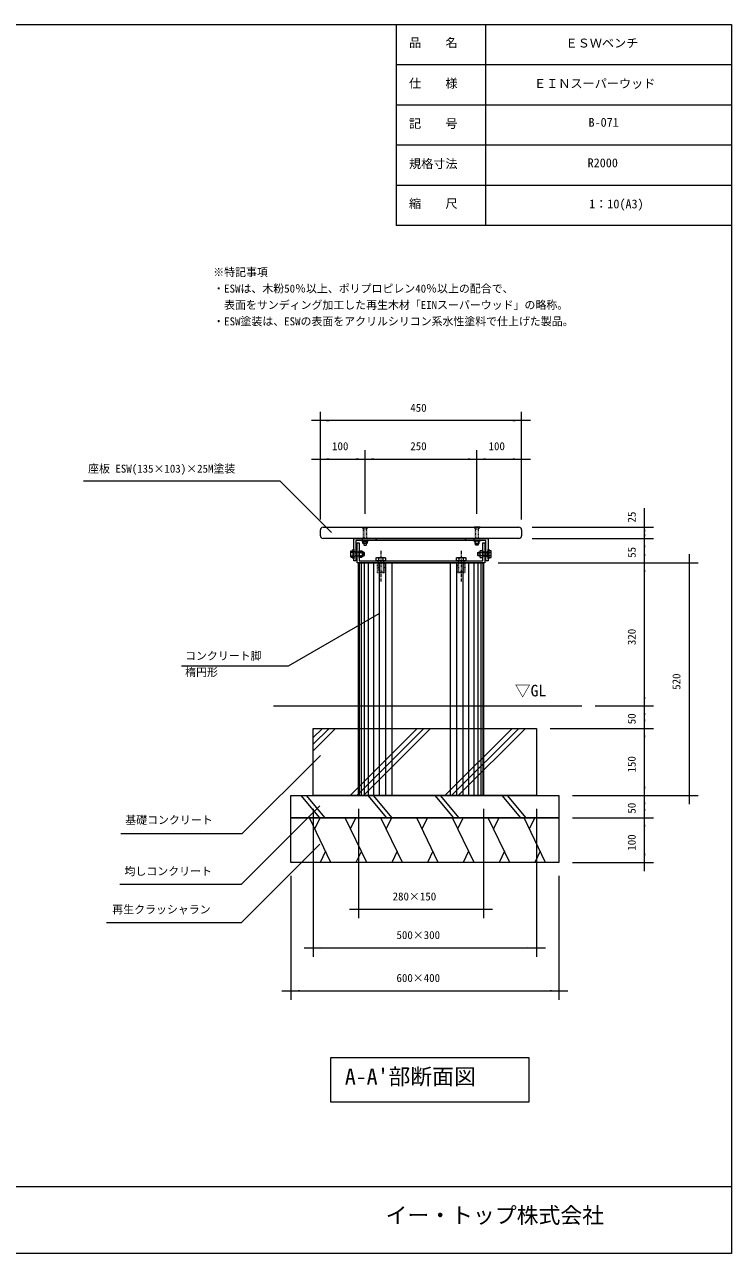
# Model space of a CAD drawing. Units: millimetres, scale not verified. Extents: x -1950 to 1950, y -1375 to 1375.
# Drawn here: x 369 to 1950, y -1375 to 1375 of the extents above; entities that cross this region are included whole.
import ezdxf
from ezdxf.enums import TextEntityAlignment as Align

# ---------------------------------------------------------------- set-up
doc = ezdxf.new("R2010")
doc.units = ezdxf.units.MM
doc.header["$LTSCALE"] = 10
doc.linetypes.add('USER5', pattern=[0.208282, 0.069427, -0.138855])
doc.linetypes.add('USER6', pattern=[1.041641, 0.625, -0.208282, 0.069427, -0.138931])
doc.layers.add('0-1_IMPORTED', color=30, linetype='Continuous', lineweight=18)
doc.styles.add('ＭＳ ゴシック', font='')
doc.styles.get('ＭＳ ゴシック').set_extended_font_data('MS Gothic')

msp = doc.modelspace()

# ---------------------------------------------------------------- linework, layer by layer
at = {"layer": '0-1_IMPORTED'}
for p, q in [((1200, 1375), (1200, 925)), ((1400, 1375), (1400, 925)), ((1950, 1285), (1200, 1285)), ((1950, 1195), (1200, 1195)), ((1950, 1105), (1200, 1105)), ((1950, 1015), (1200, 1015)), ((1950, 925), (1200, 925)), ((1036.62, 250.08), (1474.62, 250.08)), ((1030.62, 231.08), (1030.62, 244.08)), ((1474.62, 225.08), (1036.62, 225.08)), ((1480.62, 244.08), (1480.62, 231.08)), ((1104.02, 193.83), (1099.21, 193.83)), ((1106.52, 186.08), (1106.52, 194.08)), ((1123.33, 193.83), (1117.7, 193.83)), ((1129.02, 193), (1123.92, 193)), ((1127.93, 186.08), (1127.93, 194.08)), ((1127.93, 186.08), (1127.93, 194.08)), ((1128.12, 218.45), (1128.12, 214.3)), ((1133.12, 214.3), (1133.12, 218.45)), ((1378.42, 214.3), (1378.42, 218.45)), ((1382.52, 193), (1387.62, 193)), ((1383.42, 218.45), (1383.42, 214.3)), ((1383.6, 186.08), (1383.6, 194.08)), ((1383.6, 186.08), (1383.6, 194.08)), ((1388.2, 193.83), (1393.83, 193.83)), ((1405.02, 186.08), (1405.02, 194.08)), ((1407.52, 193.83), (1412.32, 193.83)), ((1099.21, 186.32), (1104.02, 186.32)), ((1117.27, 170.08), (1117.27, -349.92)), ((1117.7, 186.32), (1123.33, 186.32)), ((1121.77, 170.08), (1121.77, -349.92)), ((1129.02, 187.16), (1123.92, 187.16)), ((1128.77, 170.08), (1128.77, -349.92)), ((1137.77, 170.08), (1137.77, -349.92)), ((1149.27, 170.08), (1149.27, -349.92)), ((1160.42, 181.37), (1160.42, 174.58)), ((1162.27, 170.08), (1162.27, -349.92)), ((1170.81, 174.58), (1170.81, 181.37)), ((1176.27, 170.08), (1176.27, -349.92)), ((1190.77, 170.08), (1190.77, -349.92)), ((1320.77, 170.08), (1320.77, -349.92)), ((1335.27, 170.08), (1335.27, -349.92)), ((1340.42, 181.37), (1340.42, 174.58)), ((1349.27, 170.08), (1349.27, -349.92)), ((1350.81, 174.58), (1350.81, 181.37)), ((1362.27, 170.08), (1362.27, -349.92)), ((1373.77, 170.08), (1373.77, -349.92)), ((1382.52, 187.16), (1387.62, 187.16)), ((1382.77, 170.08), (1382.77, -349.92)), ((1393.83, 186.32), (1388.2, 186.32)), ((1389.77, 170.08), (1389.77, -349.92)), ((1394.27, 170.08), (1394.27, -349.92)), ((1412.32, 186.32), (1407.52, 186.32)), ((925.77, -149.92), (1615.34, -149.92)), ((1014.39, -235.52), (1049.98, -199.92)), ((1014.39, -220.67), (1035.13, -199.92)), ((1014.39, -250.37), (1064.83, -199.92)), ((1097.27, -349.92), (1247.27, -199.92)), ((1112.11, -349.92), (1262.11, -199.92)), ((1126.96, -349.92), (1276.96, -199.92)), ((1309.4, -349.92), (1459.4, -199.92)), ((1324.25, -349.92), (1474.25, -199.92)), ((1339.1, -349.92), (1489.1, -199.92)), ((986.89, -349.92), (1028.65, -399.92)), ((998.7, -349.92), (1040.46, -399.92)), ((1136.89, -349.92), (1178.65, -399.92)), ((1148.7, -349.92), (1190.46, -399.92)), ((1286.89, -349.92), (1328.65, -399.92)), ((1298.7, -349.92), (1340.46, -399.92)), ((1436.89, -349.92), (1478.65, -399.92)), ((1448.7, -349.92), (1490.46, -399.92)), ((1054.39, -499.92), (1006.14, -399.92)), ((1018.2, -424.92), (1030.27, -399.92)), ((1134.39, -499.92), (1086.14, -399.92)), ((1098.2, -424.92), (1110.27, -399.92)), ((1214.39, -499.92), (1166.14, -399.92)), ((1178.2, -424.92), (1190.27, -399.92)), ((1294.39, -499.92), (1246.14, -399.92)), ((1258.2, -424.92), (1270.27, -399.92)), ((1374.39, -499.92), (1326.14, -399.92)), ((1338.2, -424.92), (1350.27, -399.92)), ((1454.39, -499.92), (1406.14, -399.92)), ((1418.2, -424.92), (1430.27, -399.92)), ((1534.39, -499.92), (1486.14, -399.92)), ((1498.2, -424.92), (1510.27, -399.92)), ((1042.33, -474.92), (1030.27, -499.92)), ((1122.33, -474.92), (1110.27, -499.92)), ((1202.33, -474.92), (1190.27, -499.92)), ((1282.33, -474.92), (1270.27, -499.92)), ((1362.33, -474.92), (1350.27, -499.92)), ((1442.33, -474.92), (1430.27, -499.92)), ((1522.33, -474.92), (1510.27, -499.92)), ((-1950, -1225), (1950, -1225))]:
    msp.add_line(p, q, dxfattribs=at)
at = {"layer": '0-1_IMPORTED', "color": 1}
for p, q in [((1030.62, 267.58), (1030.62, 508.68)), ((1480.62, 267.58), (1480.62, 508.68)), ((1030.62, 488.68), (1010.62, 488.68)), ((1480.62, 488.68), (1030.62, 488.68)), ((1500.62, 488.68), (1480.62, 488.68)), ((1030.62, 267.58), (1030.62, 422.68)), ((1130.62, 280.08), (1130.62, 422.68)), ((1130.62, 280.08), (1130.62, 422.68)), ((1380.62, 280.08), (1380.62, 422.68)), ((1380.62, 280.08), (1380.62, 422.68)), ((1480.62, 267.58), (1480.62, 422.68)), ((1010.62, 402.68), (1030.62, 402.68)), ((1030.62, 402.68), (1130.62, 402.68)), ((1110.62, 402.68), (1130.62, 402.68)), ((1130.62, 402.68), (1150.62, 402.68)), ((1130.62, 402.68), (1380.62, 402.68)), ((1360.62, 402.68), (1380.62, 402.68)), ((1380.62, 402.68), (1400.62, 402.68)), ((1380.62, 402.68), (1480.62, 402.68)), ((1480.62, 402.68), (1500.62, 402.68)), ((1755.77, 250.08), (1755.77, 292.43)), ((1504.62, 250.08), (1775.77, 250.08)), ((1755.77, 250.08), (1755.77, 270.08)), ((1755.77, 225.08), (1755.77, 250.08)), ((1504.62, 225.08), (1775.77, 225.08)), ((1504.62, 225.08), (1775.77, 225.08)), ((1755.77, 225.08), (1755.77, 245.08)), ((1755.77, 170.08), (1755.77, 225.08)), ((1755.77, 205.08), (1755.77, 225.08)), ((1428.62, 170.08), (1775.77, 170.08)), ((1428.62, 170.08), (1775.77, 170.08)), ((1428.62, 170.08), (1875.77, 170.08)), ((1755.77, 170.08), (1755.77, 190.08)), ((1755.77, -149.92), (1755.77, 170.08)), ((1755.77, 150.08), (1755.77, 170.08)), ((1855.77, 190.08), (1855.77, 170.08)), ((1855.77, 170.08), (1855.77, -349.92)), ((1755.77, -149.92), (1755.77, -129.92)), ((1645.34, -149.92), (1775.77, -149.92)), ((1645.34, -149.92), (1775.77, -149.92)), ((1755.77, -199.92), (1755.77, -149.92)), ((1755.77, -169.92), (1755.77, -149.92)), ((1755.77, -199.92), (1755.77, -179.92)), ((1544.39, -199.92), (1775.77, -199.92)), ((1544.39, -199.92), (1775.77, -199.92)), ((1755.77, -349.92), (1755.77, -199.92)), ((1755.77, -219.92), (1755.77, -199.92)), ((1755.77, -349.92), (1755.77, -329.92)), ((1594.39, -349.92), (1775.77, -349.92)), ((1594.39, -349.92), (1775.77, -349.92)), ((1594.39, -349.92), (1875.77, -349.92)), ((1755.77, -399.92), (1755.77, -349.92)), ((1755.77, -369.92), (1755.77, -349.92)), ((1855.77, -349.92), (1855.77, -369.92)), ((1014.39, -379.92), (1014.39, -711.32)), ((1115.77, -379.92), (1115.77, -624.92)), ((1395.77, -379.92), (1395.77, -624.92)), ((1514.39, -379.92), (1514.39, -711.32)), ((1755.77, -399.92), (1755.77, -379.92)), ((1594.39, -399.92), (1775.77, -399.92)), ((1594.39, -399.92), (1775.77, -399.92)), ((1755.77, -499.92), (1755.77, -399.92)), ((1755.77, -419.92), (1755.77, -399.92)), ((1594.39, -499.92), (1775.77, -499.92)), ((1755.77, -519.92), (1755.77, -499.92)), ((964.39, -529.92), (964.39, -807.32)), ((1564.39, -529.92), (1564.39, -807.32)), ((1095.77, -604.92), (1115.77, -604.92)), ((1115.77, -604.92), (1395.77, -604.92)), ((1395.77, -604.92), (1415.77, -604.92)), ((994.39, -691.32), (1014.39, -691.32)), ((1014.39, -691.32), (1514.39, -691.32)), ((1514.39, -691.32), (1534.39, -691.32)), ((944.39, -787.32), (964.39, -787.32)), ((964.39, -787.32), (1564.39, -787.32)), ((1564.39, -787.32), (1584.39, -787.32))]:
    msp.add_line(p, q, dxfattribs=at)
at = {"layer": '0-1_IMPORTED', "color": 1, "linetype": 'USER5'}
for p, q in [((1106.52, 193), (1129.02, 193)), ((1405.02, 193), (1382.52, 193)), ((1106.52, 187.16), (1129.02, 187.16)), ((1405.02, 187.16), (1382.52, 187.16))]:
    msp.add_line(p, q, dxfattribs=at)
at = {"layer": '0-1_IMPORTED', "color": 1, "linetype": 'USER6'}
for p, q in [((1165.62, 197.16), (1165.62, 127.08)), ((1345.62, 197.16), (1345.62, 127.08))]:
    msp.add_line(p, q, dxfattribs=at)
at = {"layer": '0-1_IMPORTED'}
for points in [[(-1950, 1375), (1950, 1375), (1950, -1375), (-1950, -1375)], [(1155.62, 220.58), (1110.12, 220.58), (1110.12, 175.08), (1105.62, 175.08), (1105.62, 220.58), (1105.62, 225.08), (1110.12, 225.08), (1155.62, 225.08)], [(1137.62, 220.58), (1123.62, 220.58), (1123.62, 219.73), (1124.47, 218.88), (1136.77, 218.88), (1137.62, 219.73)], [(1155.62, 225.08), (1355.62, 225.08), (1355.62, 220.58), (1155.62, 220.58)], [(1401.12, 225.08), (1405.62, 225.08), (1405.62, 220.58), (1405.62, 175.08), (1401.12, 175.08), (1401.12, 220.58), (1355.62, 220.58), (1355.62, 225.08)], [(1373.92, 220.58), (1387.92, 220.58), (1387.92, 219.73), (1387.07, 218.88), (1374.77, 218.88), (1373.92, 219.73)], [(1104.02, 182.57), (1099.21, 182.57), (1098.63, 183.58), (1098.63, 196.58), (1099.21, 197.58), (1104.02, 197.58)], [(1112.62, 170.08), (1112.62, 174.58), (1112.62, 215.08), (1117.12, 215.08), (1117.12, 174.58), (1153.62, 174.58), (1162.62, 174.58), (1348.62, 174.58), (1358.62, 174.58), (1394.12, 174.58), (1394.12, 215.08), (1398.62, 215.08), (1398.62, 174.58), (1398.62, 170.08), (1394.12, 170.08), (1358.62, 170.08), (1348.62, 170.08), (1162.62, 170.08), (1153.62, 170.08), (1117.12, 170.08)], [(1117.7, 182.57), (1117.12, 183.58), (1117.12, 196.58), (1117.7, 197.58), (1123.33, 197.58), (1123.92, 196.58), (1123.92, 183.58), (1123.33, 182.57)], [(1125.62, 218.45), (1126.29, 218.88), (1134.95, 218.88), (1135.62, 218.45), (1135.62, 214.3), (1134.95, 213.88), (1126.29, 213.88), (1125.62, 214.3)], [(1385.92, 218.45), (1385.25, 218.88), (1376.59, 218.88), (1375.92, 218.45), (1375.92, 214.3), (1376.59, 213.88), (1385.25, 213.88), (1385.92, 214.3)], [(1393.83, 182.57), (1394.42, 183.58), (1394.42, 196.58), (1393.83, 197.58), (1388.2, 197.58), (1387.62, 196.58), (1387.62, 183.58), (1388.2, 182.57)], [(1407.52, 182.57), (1412.32, 182.57), (1412.91, 183.58), (1412.91, 196.58), (1412.32, 197.58), (1407.52, 197.58)], [(1115.77, 170.08), (1395.77, 170.08), (1395.77, -349.92), (1115.77, -349.92)], [(1155.22, 174.58), (1155.22, 181.37), (1156.62, 182.18), (1174.62, 182.18), (1176.01, 181.37), (1176.01, 174.58)], [(1335.22, 174.58), (1335.22, 181.37), (1336.62, 182.18), (1354.62, 182.18), (1356.01, 181.37), (1356.01, 174.58)], [(1014.39, -199.92), (1514.39, -199.92), (1514.39, -349.92), (1014.39, -349.92)], [(964.39, -349.92), (1564.39, -349.92), (1564.39, -399.92), (964.39, -399.92)], [(964.39, -399.92), (1564.39, -399.92), (1564.39, -499.92), (964.39, -499.92)], [(1053.93, -936.42), (1496.97, -936.42), (1496.97, -1036.42), (1053.93, -1036.42)]]:
    msp.add_lwpolyline(points, close=True, dxfattribs=at)
at = {"layer": '0-1_IMPORTED', "color": 1}
for points in [[(501.14, 353.94), (940.25, 353.94), (1055.62, 238.58)], [(720.12, -59.92), (959.27, -59.92), (1162.27, 57.28)], [(584.14, -435.63), (855.74, -435.63), (1030.74, -260.63)], [(582.14, -548.31), (854.27, -548.31), (1029.27, -373.31)], [(552.14, -634.45), (854.27, -634.45), (1029.27, -459.45)]]:
    msp.add_lwpolyline(points, dxfattribs=at)
at = {"layer": '0-1_IMPORTED', "linetype": 'USER5'}
for points in [[(1134.12, 225.08), (1127.12, 225.08), (1127.12, 246.58), (1123.62, 250.08), (1137.62, 250.08), (1134.12, 246.58)], [(1127.62, 246.78), (1124.32, 250.08), (1136.92, 250.08), (1133.62, 246.78)], [(1377.42, 225.08), (1384.42, 225.08), (1384.42, 246.58), (1387.92, 250.08), (1373.92, 250.08), (1377.42, 246.58)], [(1383.92, 246.78), (1387.22, 250.08), (1374.62, 250.08), (1377.92, 246.78)], [(1124.62, 225.08), (1136.62, 225.08), (1136.62, 220.58), (1124.62, 220.58)], [(1133.62, 210.88), (1133.62, 246.78), (1127.62, 246.78), (1127.62, 210.88), (1128.42, 210.08), (1132.82, 210.08)], [(1374.92, 225.08), (1386.92, 225.08), (1386.92, 220.58), (1374.92, 220.58)], [(1377.92, 210.88), (1377.92, 246.78), (1383.92, 246.78), (1383.92, 210.88), (1383.12, 210.08), (1378.72, 210.08)], [(1104.02, 186.08), (1127.93, 186.08), (1129.02, 187.16), (1129.02, 193), (1127.93, 194.08), (1104.02, 194.08)], [(1105.62, 196.08), (1110.12, 196.08), (1110.12, 184.08), (1105.62, 184.08)], [(1112.62, 195.08), (1117.12, 195.08), (1117.12, 185.08), (1112.62, 185.08)], [(1407.52, 186.08), (1383.6, 186.08), (1382.52, 187.16), (1382.52, 193), (1383.6, 194.08), (1407.52, 194.08)], [(1394.42, 195.08), (1398.92, 195.08), (1398.92, 185.08), (1394.42, 185.08)], [(1401.42, 196.08), (1405.92, 196.08), (1405.92, 184.08), (1401.42, 184.08)], [(1158.19, 170.08), (1173.59, 170.08), (1173.59, 148.17), (1158.19, 148.17)], [(1159.62, 174.58), (1171.62, 174.58), (1171.62, 170.08), (1159.62, 170.08)], [(1159.62, 170.08), (1159.62, 151.29), (1161.13, 150.08), (1170.1, 150.08), (1171.62, 151.29), (1171.62, 170.08)], [(1338.19, 170.08), (1353.59, 170.08), (1353.59, 148.17), (1338.19, 148.17)], [(1339.62, 174.58), (1351.62, 174.58), (1351.62, 170.08), (1339.62, 170.08)], [(1339.62, 170.08), (1339.62, 151.29), (1341.13, 150.08), (1350.1, 150.08), (1351.62, 151.29), (1351.62, 170.08)]]:
    msp.add_lwpolyline(points, close=True, dxfattribs=at)
at = {"layer": '0-1_IMPORTED', "color": 3}
for points in [[(1104.02, 201.08), (1105.62, 201.08), (1105.62, 179.08), (1104.02, 179.08)], [(1405.92, 201.08), (1407.52, 201.08), (1407.52, 179.08), (1405.92, 179.08)]]:
    msp.add_lwpolyline(points, close=True, dxfattribs=at)
at = {"layer": '0-1_IMPORTED'}
for points in [[(1123.92, 186.08), (1127.93, 186.08), (1129.02, 187.16), (1129.02, 193), (1127.93, 194.08), (1123.92, 194.08)], [(1127.62, 213.88), (1127.62, 210.88), (1128.42, 210.08), (1132.82, 210.08), (1133.62, 210.88), (1133.62, 213.88)], [(1383.92, 213.88), (1383.92, 210.88), (1383.12, 210.08), (1378.72, 210.08), (1377.92, 210.88), (1377.92, 213.88)], [(1387.62, 186.08), (1383.6, 186.08), (1382.52, 187.16), (1382.52, 193), (1383.6, 194.08), (1387.62, 194.08)], [(1155.22, 181.37), (1155.87, 181.72), (1156.52, 181.98), (1157.17, 182.13), (1157.82, 182.18), (1158.47, 182.13), (1159.12, 181.98), (1159.77, 181.72), (1160.42, 181.37), (1161.72, 181.72), (1163.02, 181.98), (1164.32, 182.13), (1165.62, 182.18), (1166.91, 182.13), (1168.21, 181.98), (1169.51, 181.72), (1170.81, 181.37), (1171.46, 181.72), (1172.11, 181.98), (1172.76, 182.13), (1173.41, 182.18), (1174.06, 182.13), (1174.71, 181.98), (1175.36, 181.72), (1176.01, 181.37)], [(1335.22, 181.37), (1335.87, 181.72), (1336.52, 181.98), (1337.17, 182.13), (1337.82, 182.18), (1338.47, 182.13), (1339.12, 181.98), (1339.77, 181.72), (1340.42, 181.37), (1341.72, 181.72), (1343.02, 181.98), (1344.32, 182.13), (1345.62, 182.18), (1346.91, 182.13), (1348.21, 181.98), (1349.51, 181.72), (1350.81, 181.37), (1351.46, 181.72), (1352.11, 181.98), (1352.76, 182.13), (1353.41, 182.18), (1354.06, 182.13), (1354.71, 181.98), (1355.36, 181.72), (1356.01, 181.37)]]:
    msp.add_lwpolyline(points, dxfattribs=at)
for centre, start, end in [((1036.62, 244.08), 90, 180), ((1474.62, 244.08), 0, 90), ((1036.62, 231.08), 180, 270), ((1474.62, 231.08), 270, 360)]:
    msp.add_arc(centre, 6, start, end, dxfattribs=at)
at = {"layer": '0-1_IMPORTED', "color": 1}
for points in [[(1030.62, 488.68), (1050.61, 490.43), (1050.61, 486.93)], [(1480.62, 488.68), (1460.62, 486.93), (1460.62, 490.43)], [(1030.62, 402.68), (1050.61, 404.43), (1050.61, 400.93)], [(1130.62, 402.68), (1110.62, 400.93), (1110.62, 404.43)], [(1130.62, 402.68), (1150.61, 404.43), (1150.61, 400.93)], [(1380.62, 402.68), (1360.62, 400.93), (1360.62, 404.43)], [(1380.62, 402.68), (1400.61, 404.43), (1400.61, 400.93)], [(1480.62, 402.68), (1460.62, 400.93), (1460.62, 404.43)], [(1755.77, 250.08), (1757.52, 230.08), (1754.02, 230.08)], [(1755.77, 225.08), (1754.02, 245.08), (1757.52, 245.08)], [(1755.77, 225.08), (1757.52, 205.08), (1754.02, 205.08)], [(1755.77, 170.08), (1754.02, 190.08), (1757.52, 190.08)], [(1755.77, 170.08), (1757.52, 150.08), (1754.02, 150.08)], [(1855.77, 170.08), (1857.52, 150.08), (1854.02, 150.08)], [(1755.77, -149.92), (1754.02, -129.92), (1757.52, -129.92)], [(1755.77, -149.92), (1757.52, -169.92), (1754.02, -169.92)], [(1755.77, -199.92), (1754.02, -179.92), (1757.52, -179.92)], [(1755.77, -199.92), (1757.52, -219.92), (1754.02, -219.92)], [(1755.77, -349.92), (1754.02, -329.92), (1757.52, -329.92)], [(1855.77, -349.92), (1854.02, -329.92), (1857.52, -329.92)], [(1755.77, -349.92), (1757.52, -369.92), (1754.02, -369.92)], [(1755.77, -399.92), (1754.02, -379.92), (1757.52, -379.92)], [(1755.77, -399.92), (1757.52, -419.92), (1754.02, -419.92)], [(1755.77, -499.92), (1754.02, -479.92), (1757.52, -479.92)], [(1115.77, -604.92), (1135.76, -603.17), (1135.76, -606.67)], [(1395.77, -604.92), (1375.77, -606.67), (1375.77, -603.17)], [(1014.39, -691.32), (1034.39, -689.57), (1034.39, -693.07)], [(1514.39, -691.32), (1494.39, -693.07), (1494.39, -689.57)], [(964.39, -787.32), (984.39, -785.57), (984.39, -789.07)], [(1564.39, -787.32), (1544.39, -789.07), (1544.39, -785.57)]]:
    msp.add_solid(points, dxfattribs=at)

# ---------------------------------------------------------------- texts
at = {"layer": '0-1_IMPORTED', "color": 7, "style": 'ＭＳ ゴシック'}
for s, height, p in [('品\u3000\u3000名', 19.9, (1228.87, 1318.69)), ('ＥＳＷベンチ', 19.9, (1579.05, 1317.72)), ('仕\u3000\u3000様', 19.9, (1228.87, 1227.72)), ('ＥＩＮスーパーウッド', 19.9, (1508.5, 1227.25)), ('記\u3000\u3000号', 19.9, (1228.87, 1137.72)), ('B-071', 19.9, (1630.37, 1140.32)), ('規格寸法', 19.9, (1228.87, 1047.72)), ('R2000', 19.9, (1628.42, 1049.66)), ('縮\u3000\u3000尺', 19.9, (1228.87, 958.69)), ('1：10(A3)', 19.9, (1631.81, 957.72)), ('※特記事項', 17.91, (791.05, 806.46)), ('・ESWは、木粉50％以上、ポリプロピレン40％以上の配合で、', 17.91, (791.05, 769.81)), ('  表面をサンディング加工した再生木材「EINスーパーウッド」の略称。', 17.91, (791.05, 733.16)), ('・ESW塗装は、ESWの表面をアクリルシリコン系水性塗料で仕上げた製品。', 17.91, (791.05, 696.51)), ('450', 17.91, (1231.8, 503.13)), ('100', 17.91, (1056.8, 417.13)), ('250', 17.91, (1231.8, 417.13)), ('100', 17.91, (1406.8, 417.13)), ('座板 ESW(135×103)×25M塗装', 17.91, (511.17, 366.86)), ('コンクリート脚', 17.91, (728.18, -52.07)), ('楕円形', 17.91, (728.18, -88.72)), ('▽GL', 25.87, (1465.54, -136.2)), ('基礎コンクリート', 17.91, (594.32, -419.35)), ('均しコンクリート', 17.91, (592.63, -534.14)), ('280×150', 17.91, (1192.27, -590.48)), ('再生クラッシャラン', 17.91, (565.34, -619.69)), ('500×300', 17.91, (1200.89, -676.87)), ('600×400', 17.91, (1200.89, -772.87)), ("A-A'部断面図", 35.82, (1085.54, -1007.74)), ('イー・トップ株式会社', 35.82, (1176.56, -1318.19))]:
    msp.add_text(s, height=height, dxfattribs=at).set_placement(p, align=Align.BOTTOM_LEFT)
for s, p in [('25', (1741.32, 260.68)), ('55', (1741.32, 181.7)), ('320', (1741.32, -13.73)), ('520', (1841.32, -113.73)), ('50', (1741.32, -190.8)), ('150', (1741.32, -298.73)), ('50', (1741.32, -390.8)), ('100', (1741.32, -473.73))]:
    msp.add_text(s, height=17.91, rotation=90, dxfattribs=at).set_placement(p, align=Align.BOTTOM_LEFT)

doc.saveas('drawing.dxf')
